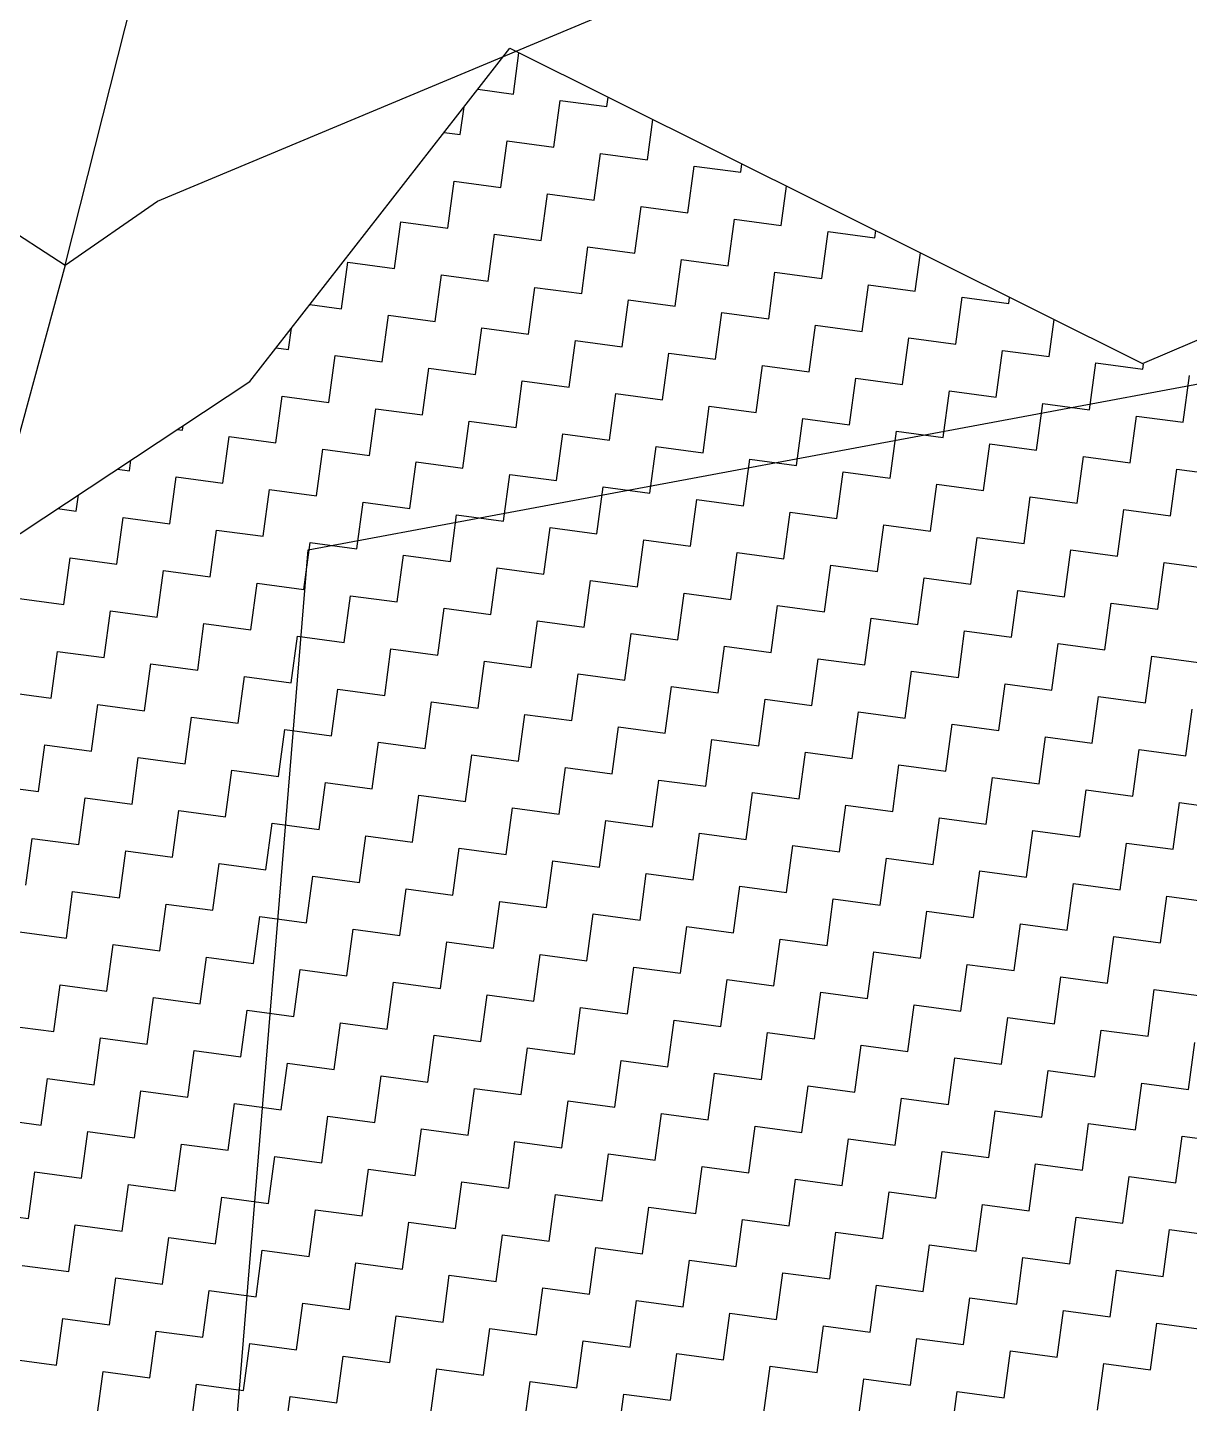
# Model space of a CAD drawing. Header units: metres. Extents: x 291974 to 293244, y 2020596 to 2023640.
# Drawn here: x 292424.6 to 292486.2, y 2021659.1 to 2021732 of the extents above; entities that cross this region are included whole.
import ezdxf

# ---------------------------------------------------------------- set-up
doc = ezdxf.new("R2010")
doc.units = ezdxf.units.M
doc.header["$MEASUREMENT"] = 0
doc.layers.add('POLY_HATCH', color=12, linetype='Continuous')
doc.layers.add('POLY_PARCEL', color=6, linetype='Continuous')

msp = doc.modelspace()

# ---------------------------------------------------------------- linework, layer by layer
at = {"layer": 'POLY_HATCH'}
for p, q in [((292436.401, 2021713.236), (292450.168, 2021730.89)), ((292450.168, 2021730.89), (292483.704, 2021714.177)), ((292483.704, 2021714.177), (292488.022, 2021716.033)), ((292422.112, 2021703.781), (292436.401, 2021713.236))]:
    msp.add_line(p, q, dxfattribs=at)
at = {"layer": 'POLY_HATCH', "linetype": 'Continuous'}
for p, q in [((292450.36, 2021728.464), (292450.654, 2021730.648)), ((292448.474, 2021728.718), (292450.36, 2021728.464)), ((292452.503, 2021725.652), (292452.837, 2021728.13)), ((292452.837, 2021728.13), (292455.315, 2021727.796)), ((292455.315, 2021727.796), (292455.382, 2021728.292)), ((292447.548, 2021726.32), (292447.746, 2021727.784)), ((292457.459, 2021724.984), (292457.746, 2021727.114)), ((292446.694, 2021726.435), (292447.548, 2021726.32)), ((292449.692, 2021723.509), (292450.026, 2021725.986)), ((292450.026, 2021725.986), (292452.503, 2021725.652)), ((292454.647, 2021722.841), (292454.981, 2021725.318)), ((292454.981, 2021725.318), (292457.459, 2021724.984)), ((292459.602, 2021722.173), (292459.936, 2021724.65)), ((292459.936, 2021724.65), (292462.414, 2021724.317)), ((292462.414, 2021724.317), (292462.473, 2021724.758)), ((292446.88, 2021721.365), (292447.214, 2021723.843)), ((292447.214, 2021723.843), (292449.692, 2021723.509)), ((292464.557, 2021721.505), (292464.837, 2021723.58)), ((292451.836, 2021720.697), (292452.169, 2021723.175)), ((292452.169, 2021723.175), (292454.647, 2021722.841)), ((292456.791, 2021720.029), (292457.125, 2021722.507)), ((292457.125, 2021722.507), (292459.602, 2021722.173)), ((292444.069, 2021719.221), (292444.403, 2021721.699)), ((292444.403, 2021721.699), (292446.88, 2021721.365)), ((292461.746, 2021719.361), (292462.08, 2021721.839)), ((292462.08, 2021721.839), (292464.557, 2021721.505)), ((292449.024, 2021718.554), (292449.358, 2021721.031)), ((292449.358, 2021721.031), (292451.836, 2021720.697)), ((292466.701, 2021718.693), (292467.035, 2021721.171)), ((292467.035, 2021721.171), (292469.512, 2021720.837)), ((292469.512, 2021720.837), (292469.565, 2021721.224)), ((292453.979, 2021717.886), (292454.313, 2021720.363)), ((292454.313, 2021720.363), (292456.791, 2021720.029)), ((292471.656, 2021718.026), (292471.928, 2021720.045)), ((292441.257, 2021717.078), (292441.591, 2021719.555)), ((292441.591, 2021719.555), (292444.069, 2021719.221)), ((292458.934, 2021717.218), (292459.268, 2021719.695)), ((292459.268, 2021719.695), (292461.746, 2021719.361)), ((292446.212, 2021716.41), (292446.546, 2021718.887)), ((292446.546, 2021718.887), (292449.024, 2021718.554)), ((292463.889, 2021716.55), (292464.223, 2021719.027)), ((292464.223, 2021719.027), (292466.701, 2021718.693)), ((292451.168, 2021715.742), (292451.502, 2021718.22)), ((292451.502, 2021718.22), (292453.979, 2021717.886)), ((292468.845, 2021715.882), (292469.178, 2021718.36)), ((292469.178, 2021718.36), (292471.656, 2021718.026)), ((292439.574, 2021717.305), (292441.257, 2021717.078)), ((292456.123, 2021715.074), (292456.457, 2021717.552)), ((292456.457, 2021717.552), (292458.934, 2021717.218)), ((292473.8, 2021715.214), (292474.134, 2021717.692)), ((292474.134, 2021717.692), (292476.611, 2021717.358)), ((292476.611, 2021717.358), (292476.656, 2021717.689)), ((292443.401, 2021714.266), (292443.735, 2021716.744)), ((292443.735, 2021716.744), (292446.212, 2021716.41)), ((292461.078, 2021714.406), (292461.412, 2021716.884)), ((292461.412, 2021716.884), (292463.889, 2021716.55)), ((292478.755, 2021714.546), (292479.02, 2021716.511)), ((292438.446, 2021714.934), (292438.596, 2021716.052)), ((292448.356, 2021713.598), (292448.69, 2021716.076)), ((292448.69, 2021716.076), (292451.168, 2021715.742)), ((292466.033, 2021713.738), (292466.367, 2021716.216)), ((292466.367, 2021716.216), (292468.845, 2021715.882)), ((292437.794, 2021715.022), (292438.446, 2021714.934)), ((292453.311, 2021712.93), (292453.645, 2021715.408)), ((292453.645, 2021715.408), (292456.123, 2021715.074)), ((292470.988, 2021713.07), (292471.322, 2021715.548)), ((292471.322, 2021715.548), (292473.8, 2021715.214)), ((292475.943, 2021712.403), (292476.277, 2021714.88)), ((292476.277, 2021714.88), (292478.755, 2021714.546)), ((292440.589, 2021712.123), (292440.923, 2021714.6)), ((292440.923, 2021714.6), (292443.401, 2021714.266)), ((292458.266, 2021712.263), (292458.6, 2021714.74)), ((292458.6, 2021714.74), (292461.078, 2021714.406)), ((292480.898, 2021711.735), (292481.232, 2021714.212)), ((292481.232, 2021714.212), (292483.71, 2021713.878)), ((292483.71, 2021713.878), (292483.747, 2021714.155)), ((292445.545, 2021711.455), (292445.879, 2021713.932)), ((292445.879, 2021713.932), (292448.356, 2021713.598)), ((292463.222, 2021711.595), (292463.555, 2021714.072)), ((292463.555, 2021714.072), (292466.033, 2021713.738)), ((292468.177, 2021710.927), (292468.511, 2021713.404)), ((292468.511, 2021713.404), (292470.988, 2021713.07)), ((292485.854, 2021711.067), (292486.188, 2021713.544)), ((292450.5, 2021710.787), (292450.834, 2021713.264)), ((292450.834, 2021713.264), (292453.311, 2021712.93)), ((292473.132, 2021710.259), (292473.466, 2021712.737)), ((292473.466, 2021712.737), (292475.943, 2021712.403)), ((292437.778, 2021709.979), (292438.112, 2021712.457)), ((292438.112, 2021712.457), (292440.589, 2021712.123)), ((292455.455, 2021710.119), (292455.789, 2021712.597)), ((292455.789, 2021712.597), (292458.266, 2021712.263)), ((292460.41, 2021709.451), (292460.744, 2021711.929)), ((292460.744, 2021711.929), (292463.222, 2021711.595)), ((292478.087, 2021709.591), (292478.421, 2021712.069)), ((292478.421, 2021712.069), (292480.898, 2021711.735)), ((292442.733, 2021709.311), (292443.067, 2021711.789)), ((292443.067, 2021711.789), (292445.545, 2021711.455)), ((292465.365, 2021708.783), (292465.699, 2021711.261)), ((292465.699, 2021711.261), (292468.177, 2021710.927)), ((292483.042, 2021708.923), (292483.376, 2021711.401)), ((292483.376, 2021711.401), (292485.854, 2021711.067)), ((292432.545, 2021710.684), (292432.823, 2021710.647)), ((292432.823, 2021710.647), (292432.856, 2021710.89)), ((292447.688, 2021708.643), (292448.022, 2021711.121)), ((292448.022, 2021711.121), (292450.5, 2021710.787)), ((292452.643, 2021707.975), (292452.977, 2021710.453)), ((292452.977, 2021710.453), (292455.455, 2021710.119)), ((292470.32, 2021708.115), (292470.654, 2021710.593)), ((292470.654, 2021710.593), (292473.132, 2021710.259)), ((292434.966, 2021707.835), (292435.3, 2021710.313)), ((292435.3, 2021710.313), (292437.778, 2021709.979)), ((292457.599, 2021707.307), (292457.932, 2021709.785)), ((292457.932, 2021709.785), (292460.41, 2021709.451)), ((292475.275, 2021707.447), (292475.609, 2021709.925)), ((292475.609, 2021709.925), (292478.087, 2021709.591)), ((292430.011, 2021708.503), (292430.086, 2021709.057)), ((292439.922, 2021707.167), (292440.256, 2021709.645)), ((292440.256, 2021709.645), (292442.733, 2021709.311)), ((292462.554, 2021706.64), (292462.888, 2021709.117)), ((292462.888, 2021709.117), (292465.365, 2021708.783)), ((292480.231, 2021706.78), (292480.565, 2021709.257)), ((292480.565, 2021709.257), (292483.042, 2021708.923)), ((292429.378, 2021708.589), (292430.011, 2021708.503)), ((292444.877, 2021706.5), (292445.211, 2021708.977)), ((292445.211, 2021708.977), (292447.688, 2021708.643)), ((292449.832, 2021705.832), (292450.166, 2021708.309)), ((292450.166, 2021708.309), (292452.643, 2021707.975)), ((292467.509, 2021705.972), (292467.843, 2021708.449)), ((292467.843, 2021708.449), (292470.32, 2021708.115)), ((292485.186, 2021706.112), (292485.52, 2021708.589)), ((292485.52, 2021708.589), (292487.997, 2021708.255)), ((292432.155, 2021705.692), (292432.489, 2021708.169)), ((292432.489, 2021708.169), (292434.966, 2021707.835)), ((292454.787, 2021705.164), (292455.121, 2021707.641)), ((292455.121, 2021707.641), (292457.599, 2021707.307)), ((292472.464, 2021705.304), (292472.798, 2021707.781)), ((292472.798, 2021707.781), (292475.275, 2021707.447)), ((292427.2, 2021706.36), (292427.316, 2021707.225)), ((292437.11, 2021705.024), (292437.444, 2021707.501)), ((292437.444, 2021707.501), (292439.922, 2021707.167)), ((292442.065, 2021704.356), (292442.399, 2021706.834)), ((292442.399, 2021706.834), (292444.877, 2021706.5)), ((292459.742, 2021704.496), (292460.076, 2021706.974)), ((292460.076, 2021706.974), (292462.554, 2021706.64)), ((292477.419, 2021704.636), (292477.753, 2021707.114)), ((292477.753, 2021707.114), (292480.231, 2021706.78)), ((292426.21, 2021706.493), (292427.2, 2021706.36)), ((292447.02, 2021703.688), (292447.354, 2021706.166)), ((292447.354, 2021706.166), (292449.832, 2021705.832)), ((292464.697, 2021703.828), (292465.031, 2021706.306)), ((292465.031, 2021706.306), (292467.509, 2021705.972)), ((292482.374, 2021703.968), (292482.708, 2021706.446)), ((292482.708, 2021706.446), (292485.186, 2021706.112)), ((292429.343, 2021703.548), (292429.677, 2021706.026)), ((292429.677, 2021706.026), (292432.155, 2021705.692)), ((292434.299, 2021702.88), (292434.633, 2021705.358)), ((292434.633, 2021705.358), (292437.11, 2021705.024)), ((292451.975, 2021703.02), (292452.309, 2021705.498)), ((292452.309, 2021705.498), (292454.787, 2021705.164)), ((292469.652, 2021703.16), (292469.986, 2021705.638)), ((292469.986, 2021705.638), (292472.464, 2021705.304)), ((292439.254, 2021702.212), (292439.588, 2021704.69)), ((292439.588, 2021704.69), (292442.065, 2021704.356)), ((292456.931, 2021702.352), (292457.265, 2021704.83)), ((292457.265, 2021704.83), (292459.742, 2021704.496)), ((292474.608, 2021702.492), (292474.942, 2021704.97)), ((292474.942, 2021704.97), (292477.419, 2021704.636)), ((292444.209, 2021701.544), (292444.543, 2021704.022)), ((292444.543, 2021704.022), (292447.02, 2021703.688)), ((292461.886, 2021701.684), (292462.22, 2021704.162)), ((292462.22, 2021704.162), (292464.697, 2021703.828)), ((292479.563, 2021701.824), (292479.897, 2021704.302)), ((292479.897, 2021704.302), (292482.374, 2021703.968)), ((292426.532, 2021701.404), (292426.866, 2021703.882)), ((292426.866, 2021703.882), (292429.343, 2021703.548)), ((292431.487, 2021700.737), (292431.821, 2021703.214)), ((292431.821, 2021703.214), (292434.299, 2021702.88)), ((292449.164, 2021700.877), (292449.498, 2021703.354)), ((292449.498, 2021703.354), (292451.975, 2021703.02)), ((292466.841, 2021701.017), (292467.175, 2021703.494)), ((292467.175, 2021703.494), (292469.652, 2021703.16)), ((292484.518, 2021701.157), (292484.852, 2021703.634)), ((292484.852, 2021703.634), (292487.329, 2021703.3)), ((292436.442, 2021700.069), (292436.776, 2021702.546)), ((292436.776, 2021702.546), (292439.254, 2021702.212)), ((292454.119, 2021700.209), (292454.453, 2021702.686)), ((292454.453, 2021702.686), (292456.931, 2021702.352)), ((292471.796, 2021700.349), (292472.13, 2021702.826)), ((292472.13, 2021702.826), (292474.608, 2021702.492)), ((292424.054, 2021701.738), (292426.532, 2021701.404)), ((292441.397, 2021699.401), (292441.731, 2021701.878)), ((292441.731, 2021701.878), (292444.209, 2021701.544)), ((292459.074, 2021699.541), (292459.408, 2021702.018)), ((292459.408, 2021702.018), (292461.886, 2021701.684)), ((292476.751, 2021699.681), (292477.085, 2021702.158)), ((292477.085, 2021702.158), (292479.563, 2021701.824)), ((292428.676, 2021698.593), (292429.009, 2021701.071)), ((292429.009, 2021701.071), (292431.487, 2021700.737)), ((292446.352, 2021698.733), (292446.686, 2021701.211)), ((292446.686, 2021701.211), (292449.164, 2021700.877)), ((292464.029, 2021698.873), (292464.363, 2021701.351)), ((292464.363, 2021701.351), (292466.841, 2021701.017)), ((292481.706, 2021699.013), (292482.04, 2021701.49)), ((292482.04, 2021701.49), (292484.518, 2021701.157)), ((292433.631, 2021697.925), (292433.965, 2021700.403)), ((292433.965, 2021700.403), (292436.442, 2021700.069)), ((292451.308, 2021698.065), (292451.642, 2021700.543)), ((292451.642, 2021700.543), (292454.119, 2021700.209)), ((292468.985, 2021698.205), (292469.318, 2021700.683)), ((292469.318, 2021700.683), (292471.796, 2021700.349)), ((292438.586, 2021697.257), (292438.92, 2021699.735)), ((292438.92, 2021699.735), (292441.397, 2021699.401)), ((292456.263, 2021697.397), (292456.597, 2021699.875)), ((292456.597, 2021699.875), (292459.074, 2021699.541)), ((292473.94, 2021697.537), (292474.274, 2021700.015)), ((292474.274, 2021700.015), (292476.751, 2021699.681)), ((292425.864, 2021696.449), (292426.198, 2021698.927)), ((292426.198, 2021698.927), (292428.676, 2021698.593)), ((292443.541, 2021696.589), (292443.875, 2021699.067)), ((292443.875, 2021699.067), (292446.352, 2021698.733)), ((292461.218, 2021696.729), (292461.552, 2021699.207)), ((292461.552, 2021699.207), (292464.029, 2021698.873)), ((292478.895, 2021696.869), (292479.229, 2021699.347)), ((292479.229, 2021699.347), (292481.706, 2021699.013)), ((292430.819, 2021695.781), (292431.153, 2021698.259)), ((292431.153, 2021698.259), (292433.631, 2021697.925)), ((292448.496, 2021695.921), (292448.83, 2021698.399)), ((292448.83, 2021698.399), (292451.308, 2021698.065)), ((292466.173, 2021696.061), (292466.507, 2021698.539)), ((292466.507, 2021698.539), (292468.985, 2021698.205)), ((292483.85, 2021696.201), (292484.184, 2021698.679)), ((292484.184, 2021698.679), (292486.661, 2021698.345)), ((292435.774, 2021695.114), (292436.108, 2021697.591)), ((292436.108, 2021697.591), (292438.586, 2021697.257)), ((292453.451, 2021695.254), (292453.785, 2021697.731)), ((292453.785, 2021697.731), (292456.263, 2021697.397)), ((292471.128, 2021695.394), (292471.462, 2021697.871)), ((292471.462, 2021697.871), (292473.94, 2021697.537)), ((292423.386, 2021696.783), (292425.864, 2021696.449)), ((292440.729, 2021694.446), (292441.063, 2021696.923)), ((292441.063, 2021696.923), (292443.541, 2021696.589)), ((292458.406, 2021694.586), (292458.74, 2021697.063)), ((292458.74, 2021697.063), (292461.218, 2021696.729)), ((292476.083, 2021694.726), (292476.417, 2021697.203)), ((292476.417, 2021697.203), (292478.895, 2021696.869)), ((292428.008, 2021693.638), (292428.342, 2021696.115)), ((292428.342, 2021696.115), (292430.819, 2021695.781)), ((292445.685, 2021693.778), (292446.019, 2021696.255)), ((292446.019, 2021696.255), (292448.496, 2021695.921)), ((292463.362, 2021693.918), (292463.695, 2021696.395)), ((292463.695, 2021696.395), (292466.173, 2021696.061)), ((292481.038, 2021694.058), (292481.372, 2021696.535)), ((292481.372, 2021696.535), (292483.85, 2021696.201)), ((292485.994, 2021693.39), (292486.328, 2021695.867)), ((292432.963, 2021692.97), (292433.297, 2021695.448)), ((292433.297, 2021695.448), (292435.774, 2021695.114)), ((292450.64, 2021693.11), (292450.974, 2021695.588)), ((292450.974, 2021695.588), (292453.451, 2021695.254)), ((292468.317, 2021693.25), (292468.651, 2021695.727)), ((292468.651, 2021695.727), (292471.128, 2021695.394)), ((292437.918, 2021692.302), (292438.252, 2021694.78)), ((292438.252, 2021694.78), (292440.729, 2021694.446)), ((292455.595, 2021692.442), (292455.929, 2021694.92)), ((292455.929, 2021694.92), (292458.406, 2021694.586)), ((292473.272, 2021692.582), (292473.606, 2021695.06)), ((292473.606, 2021695.06), (292476.083, 2021694.726)), ((292425.196, 2021691.494), (292425.53, 2021693.972)), ((292425.53, 2021693.972), (292428.008, 2021693.638)), ((292442.873, 2021691.634), (292443.207, 2021694.112)), ((292443.207, 2021694.112), (292445.685, 2021693.778)), ((292460.55, 2021691.774), (292460.884, 2021694.252)), ((292460.884, 2021694.252), (292463.362, 2021693.918)), ((292478.227, 2021691.914), (292478.561, 2021694.392)), ((292478.561, 2021694.392), (292481.038, 2021694.058)), ((292483.182, 2021691.246), (292483.516, 2021693.724)), ((292483.516, 2021693.724), (292485.994, 2021693.39)), ((292430.151, 2021690.826), (292430.485, 2021693.304)), ((292430.485, 2021693.304), (292432.963, 2021692.97)), ((292447.828, 2021690.966), (292448.162, 2021693.444)), ((292448.162, 2021693.444), (292450.64, 2021693.11)), ((292465.505, 2021691.106), (292465.839, 2021693.584)), ((292465.839, 2021693.584), (292468.317, 2021693.25)), ((292435.106, 2021690.158), (292435.44, 2021692.636)), ((292435.44, 2021692.636), (292437.918, 2021692.302)), ((292452.783, 2021690.298), (292453.117, 2021692.776)), ((292453.117, 2021692.776), (292455.595, 2021692.442)), ((292470.46, 2021690.438), (292470.794, 2021692.916)), ((292470.794, 2021692.916), (292473.272, 2021692.582)), ((292475.415, 2021689.771), (292475.749, 2021692.248)), ((292475.749, 2021692.248), (292478.227, 2021691.914)), ((292422.719, 2021691.828), (292425.196, 2021691.494)), ((292440.062, 2021689.491), (292440.396, 2021691.968)), ((292440.396, 2021691.968), (292442.873, 2021691.634)), ((292457.738, 2021689.631), (292458.072, 2021692.108)), ((292458.072, 2021692.108), (292460.55, 2021691.774)), ((292480.371, 2021689.103), (292480.705, 2021691.58)), ((292480.705, 2021691.58), (292483.182, 2021691.246)), ((292427.34, 2021688.683), (292427.674, 2021691.16)), ((292427.674, 2021691.16), (292430.151, 2021690.826)), ((292445.017, 2021688.823), (292445.351, 2021691.3)), ((292445.351, 2021691.3), (292447.828, 2021690.966)), ((292462.694, 2021688.963), (292463.028, 2021691.44)), ((292463.028, 2021691.44), (292465.505, 2021691.106)), ((292467.649, 2021688.295), (292467.983, 2021690.772)), ((292467.983, 2021690.772), (292470.46, 2021690.438)), ((292485.326, 2021688.435), (292485.66, 2021690.912)), ((292485.66, 2021690.912), (292488.137, 2021690.578)), ((292432.295, 2021688.015), (292432.629, 2021690.492)), ((292432.629, 2021690.492), (292435.106, 2021690.158)), ((292449.972, 2021688.155), (292450.306, 2021690.632)), ((292450.306, 2021690.632), (292452.783, 2021690.298)), ((292472.604, 2021687.627), (292472.938, 2021690.104)), ((292472.938, 2021690.104), (292475.415, 2021689.771)), ((292437.25, 2021687.347), (292437.584, 2021689.825)), ((292437.584, 2021689.825), (292440.062, 2021689.491)), ((292454.927, 2021687.487), (292455.261, 2021689.964)), ((292455.261, 2021689.964), (292457.738, 2021689.631)), ((292477.559, 2021686.959), (292477.893, 2021689.437)), ((292477.893, 2021689.437), (292480.371, 2021689.103)), ((292424.528, 2021686.539), (292424.862, 2021689.017)), ((292424.862, 2021689.017), (292427.34, 2021688.683)), ((292442.205, 2021686.679), (292442.539, 2021689.157)), ((292442.539, 2021689.157), (292445.017, 2021688.823)), ((292459.882, 2021686.819), (292460.216, 2021689.297)), ((292460.216, 2021689.297), (292462.694, 2021688.963)), ((292464.837, 2021686.151), (292465.171, 2021688.629)), ((292465.171, 2021688.629), (292467.649, 2021688.295)), ((292482.514, 2021686.291), (292482.848, 2021688.769)), ((292482.848, 2021688.769), (292485.326, 2021688.435)), ((292429.483, 2021685.871), (292429.817, 2021688.349)), ((292429.817, 2021688.349), (292432.295, 2021688.015)), ((292447.16, 2021686.011), (292447.494, 2021688.489)), ((292447.494, 2021688.489), (292449.972, 2021688.155)), ((292469.792, 2021685.483), (292470.126, 2021687.961)), ((292470.126, 2021687.961), (292472.604, 2021687.627)), ((292434.439, 2021685.203), (292434.772, 2021687.681)), ((292434.772, 2021687.681), (292437.25, 2021687.347)), ((292452.115, 2021685.343), (292452.449, 2021687.821)), ((292452.449, 2021687.821), (292454.927, 2021687.487)), ((292457.071, 2021684.675), (292457.405, 2021687.153)), ((292457.405, 2021687.153), (292459.882, 2021686.819)), ((292474.748, 2021684.815), (292475.081, 2021687.293)), ((292475.081, 2021687.293), (292477.559, 2021686.959)), ((292439.394, 2021684.535), (292439.728, 2021687.013)), ((292439.728, 2021687.013), (292442.205, 2021686.679)), ((292462.026, 2021684.008), (292462.36, 2021686.485)), ((292462.36, 2021686.485), (292464.837, 2021686.151)), ((292479.703, 2021684.148), (292480.037, 2021686.625)), ((292480.037, 2021686.625), (292482.514, 2021686.291)), ((292426.672, 2021683.728), (292427.006, 2021686.205)), ((292427.006, 2021686.205), (292429.483, 2021685.871)), ((292444.349, 2021683.868), (292444.683, 2021686.345)), ((292444.683, 2021686.345), (292447.16, 2021686.011)), ((292449.304, 2021683.2), (292449.638, 2021685.677)), ((292449.638, 2021685.677), (292452.115, 2021685.343)), ((292466.981, 2021683.34), (292467.315, 2021685.817)), ((292467.315, 2021685.817), (292469.792, 2021685.483)), ((292484.658, 2021683.48), (292484.992, 2021685.957)), ((292484.992, 2021685.957), (292487.469, 2021685.623)), ((292431.627, 2021683.06), (292431.961, 2021685.537)), ((292431.961, 2021685.537), (292434.439, 2021685.203)), ((292454.259, 2021682.532), (292454.593, 2021685.009)), ((292454.593, 2021685.009), (292457.071, 2021684.675)), ((292471.936, 2021682.672), (292472.27, 2021685.149)), ((292472.27, 2021685.149), (292474.748, 2021684.815)), ((292436.582, 2021682.392), (292436.916, 2021684.869)), ((292436.916, 2021684.869), (292439.394, 2021684.535)), ((292441.537, 2021681.724), (292441.871, 2021684.201)), ((292441.871, 2021684.201), (292444.349, 2021683.868)), ((292459.214, 2021681.864), (292459.548, 2021684.341)), ((292459.548, 2021684.341), (292462.026, 2021684.008)), ((292476.891, 2021682.004), (292477.225, 2021684.481)), ((292477.225, 2021684.481), (292479.703, 2021684.148)), ((292424.194, 2021684.061), (292426.672, 2021683.728)), ((292446.492, 2021681.056), (292446.826, 2021683.534)), ((292446.826, 2021683.534), (292449.304, 2021683.2)), ((292464.169, 2021681.196), (292464.503, 2021683.674)), ((292464.503, 2021683.674), (292466.981, 2021683.34)), ((292481.846, 2021681.336), (292482.18, 2021683.814)), ((292482.18, 2021683.814), (292484.658, 2021683.48)), ((292428.816, 2021680.916), (292429.149, 2021683.394)), ((292429.149, 2021683.394), (292431.627, 2021683.06)), ((292451.448, 2021680.388), (292451.782, 2021682.866)), ((292451.782, 2021682.866), (292454.259, 2021682.532)), ((292469.125, 2021680.528), (292469.458, 2021683.006)), ((292469.458, 2021683.006), (292471.936, 2021682.672)), ((292433.771, 2021680.248), (292434.105, 2021682.726)), ((292434.105, 2021682.726), (292436.582, 2021682.392)), ((292438.726, 2021679.58), (292439.06, 2021682.058)), ((292439.06, 2021682.058), (292441.537, 2021681.724)), ((292456.403, 2021679.72), (292456.737, 2021682.198)), ((292456.737, 2021682.198), (292459.214, 2021681.864)), ((292474.08, 2021679.86), (292474.414, 2021682.338)), ((292474.414, 2021682.338), (292476.891, 2021682.004)), ((292443.681, 2021678.912), (292444.015, 2021681.39)), ((292444.015, 2021681.39), (292446.492, 2021681.056)), ((292461.358, 2021679.052), (292461.692, 2021681.53)), ((292461.692, 2021681.53), (292464.169, 2021681.196)), ((292479.035, 2021679.192), (292479.369, 2021681.67)), ((292479.369, 2021681.67), (292481.846, 2021681.336)), ((292426.004, 2021678.772), (292426.338, 2021681.25)), ((292426.338, 2021681.25), (292428.816, 2021680.916)), ((292430.959, 2021678.105), (292431.293, 2021680.582)), ((292431.293, 2021680.582), (292433.771, 2021680.248)), ((292448.636, 2021678.245), (292448.97, 2021680.722)), ((292448.97, 2021680.722), (292451.448, 2021680.388)), ((292466.313, 2021678.384), (292466.647, 2021680.862)), ((292466.647, 2021680.862), (292469.125, 2021680.528)), ((292483.99, 2021678.524), (292484.324, 2021681.002)), ((292484.324, 2021681.002), (292486.801, 2021680.668)), ((292435.914, 2021677.437), (292436.248, 2021679.914)), ((292436.248, 2021679.914), (292438.726, 2021679.58)), ((292453.591, 2021677.577), (292453.925, 2021680.054)), ((292453.925, 2021680.054), (292456.403, 2021679.72)), ((292471.268, 2021677.717), (292471.602, 2021680.194)), ((292471.602, 2021680.194), (292474.08, 2021679.86)), ((292423.526, 2021679.106), (292426.004, 2021678.772)), ((292440.869, 2021676.769), (292441.203, 2021679.246)), ((292441.203, 2021679.246), (292443.681, 2021678.912)), ((292458.546, 2021676.909), (292458.88, 2021679.386)), ((292458.88, 2021679.386), (292461.358, 2021679.052)), ((292476.223, 2021677.049), (292476.557, 2021679.526)), ((292476.557, 2021679.526), (292479.035, 2021679.192)), ((292428.148, 2021675.961), (292428.482, 2021678.438)), ((292428.482, 2021678.438), (292430.959, 2021678.105)), ((292445.825, 2021676.101), (292446.159, 2021678.578)), ((292446.159, 2021678.578), (292448.636, 2021678.245)), ((292463.501, 2021676.241), (292463.835, 2021678.718)), ((292463.835, 2021678.718), (292466.313, 2021678.384)), ((292481.178, 2021676.381), (292481.512, 2021678.858)), ((292481.512, 2021678.858), (292483.99, 2021678.524)), ((292433.103, 2021675.293), (292433.437, 2021677.771)), ((292433.437, 2021677.771), (292435.914, 2021677.437)), ((292450.78, 2021675.433), (292451.114, 2021677.911)), ((292451.114, 2021677.911), (292453.591, 2021677.577)), ((292468.457, 2021675.573), (292468.791, 2021678.051)), ((292468.791, 2021678.051), (292471.268, 2021677.717)), ((292486.134, 2021675.713), (292486.468, 2021678.191)), ((292438.058, 2021674.625), (292438.392, 2021677.103)), ((292438.392, 2021677.103), (292440.869, 2021676.769)), ((292455.735, 2021674.765), (292456.069, 2021677.243)), ((292456.069, 2021677.243), (292458.546, 2021676.909)), ((292473.412, 2021674.905), (292473.746, 2021677.383)), ((292473.746, 2021677.383), (292476.223, 2021677.049)), ((292425.336, 2021673.817), (292425.67, 2021676.295)), ((292425.67, 2021676.295), (292428.148, 2021675.961)), ((292443.013, 2021673.957), (292443.347, 2021676.435)), ((292443.347, 2021676.435), (292445.825, 2021676.101)), ((292460.69, 2021674.097), (292461.024, 2021676.575)), ((292461.024, 2021676.575), (292463.501, 2021676.241)), ((292478.367, 2021674.237), (292478.701, 2021676.715)), ((292478.701, 2021676.715), (292481.178, 2021676.381)), ((292430.291, 2021673.149), (292430.625, 2021675.627)), ((292430.625, 2021675.627), (292433.103, 2021675.293)), ((292447.968, 2021673.289), (292448.302, 2021675.767)), ((292448.302, 2021675.767), (292450.78, 2021675.433)), ((292465.645, 2021673.429), (292465.979, 2021675.907)), ((292465.979, 2021675.907), (292468.457, 2021675.573)), ((292483.322, 2021673.569), (292483.656, 2021676.047)), ((292483.656, 2021676.047), (292486.134, 2021675.713)), ((292435.246, 2021672.482), (292435.58, 2021674.959)), ((292435.58, 2021674.959), (292438.058, 2021674.625)), ((292452.923, 2021672.621), (292453.257, 2021675.099)), ((292453.257, 2021675.099), (292455.735, 2021674.765)), ((292470.6, 2021672.761), (292470.934, 2021675.239)), ((292470.934, 2021675.239), (292473.412, 2021674.905)), ((292422.859, 2021674.151), (292425.336, 2021673.817)), ((292440.202, 2021671.814), (292440.535, 2021674.291)), ((292440.535, 2021674.291), (292443.013, 2021673.957)), ((292457.878, 2021671.954), (292458.212, 2021674.431)), ((292458.212, 2021674.431), (292460.69, 2021674.097)), ((292475.555, 2021672.094), (292475.889, 2021674.571)), ((292475.889, 2021674.571), (292478.367, 2021674.237)), ((292427.48, 2021671.006), (292427.814, 2021673.483)), ((292427.814, 2021673.483), (292430.291, 2021673.149)), ((292445.157, 2021671.146), (292445.491, 2021673.623)), ((292445.491, 2021673.623), (292447.968, 2021673.289)), ((292462.834, 2021671.286), (292463.168, 2021673.763)), ((292463.168, 2021673.763), (292465.645, 2021673.429)), ((292480.511, 2021671.426), (292480.844, 2021673.903)), ((292480.844, 2021673.903), (292483.322, 2021673.569)), ((292432.435, 2021670.338), (292432.769, 2021672.815)), ((292432.769, 2021672.815), (292435.246, 2021672.482)), ((292450.112, 2021670.478), (292450.446, 2021672.955)), ((292450.446, 2021672.955), (292452.923, 2021672.621)), ((292467.789, 2021670.618), (292468.123, 2021673.095)), ((292468.123, 2021673.095), (292470.6, 2021672.761)), ((292485.466, 2021670.758), (292485.8, 2021673.235)), ((292485.8, 2021673.235), (292488.277, 2021672.901)), ((292437.39, 2021669.67), (292437.724, 2021672.148)), ((292437.724, 2021672.148), (292440.202, 2021671.814)), ((292455.067, 2021669.81), (292455.401, 2021672.288)), ((292455.401, 2021672.288), (292457.878, 2021671.954)), ((292472.744, 2021669.95), (292473.078, 2021672.428)), ((292473.078, 2021672.428), (292475.555, 2021672.094)), ((292424.668, 2021668.862), (292425.002, 2021671.34)), ((292425.002, 2021671.34), (292427.48, 2021671.006)), ((292442.345, 2021669.002), (292442.679, 2021671.48)), ((292442.679, 2021671.48), (292445.157, 2021671.146)), ((292460.022, 2021669.142), (292460.356, 2021671.62)), ((292460.356, 2021671.62), (292462.834, 2021671.286)), ((292477.699, 2021669.282), (292478.033, 2021671.76)), ((292478.033, 2021671.76), (292480.511, 2021671.426)), ((292482.654, 2021668.614), (292482.988, 2021671.092)), ((292482.988, 2021671.092), (292485.466, 2021670.758)), ((292429.623, 2021668.194), (292429.957, 2021670.672)), ((292429.957, 2021670.672), (292432.435, 2021670.338)), ((292447.3, 2021668.334), (292447.634, 2021670.812)), ((292447.634, 2021670.812), (292450.112, 2021670.478)), ((292464.977, 2021668.474), (292465.311, 2021670.952)), ((292465.311, 2021670.952), (292467.789, 2021670.618)), ((292434.579, 2021667.526), (292434.912, 2021670.004)), ((292434.912, 2021670.004), (292437.39, 2021669.67)), ((292452.255, 2021667.666), (292452.589, 2021670.144)), ((292452.589, 2021670.144), (292455.067, 2021669.81)), ((292469.932, 2021667.806), (292470.266, 2021670.284)), ((292470.266, 2021670.284), (292472.744, 2021669.95)), ((292474.888, 2021667.138), (292475.221, 2021669.616)), ((292475.221, 2021669.616), (292477.699, 2021669.282)), ((292422.191, 2021669.196), (292424.668, 2021668.862)), ((292439.534, 2021666.858), (292439.868, 2021669.336)), ((292439.868, 2021669.336), (292442.345, 2021669.002)), ((292457.211, 2021666.998), (292457.545, 2021669.476)), ((292457.545, 2021669.476), (292460.022, 2021669.142)), ((292479.843, 2021666.471), (292480.177, 2021668.948)), ((292480.177, 2021668.948), (292482.654, 2021668.614)), ((292426.812, 2021666.051), (292427.146, 2021668.528)), ((292427.146, 2021668.528), (292429.623, 2021668.194)), ((292444.489, 2021666.191), (292444.823, 2021668.668)), ((292444.823, 2021668.668), (292447.3, 2021668.334)), ((292462.166, 2021666.331), (292462.5, 2021668.808)), ((292462.5, 2021668.808), (292464.977, 2021668.474)), ((292484.798, 2021665.803), (292485.132, 2021668.28)), ((292485.132, 2021668.28), (292487.609, 2021667.946)), ((292431.767, 2021665.383), (292432.101, 2021667.86)), ((292432.101, 2021667.86), (292434.579, 2021667.526)), ((292449.444, 2021665.523), (292449.778, 2021668)), ((292449.778, 2021668), (292452.255, 2021667.666)), ((292467.121, 2021665.663), (292467.455, 2021668.14)), ((292467.455, 2021668.14), (292469.932, 2021667.806)), ((292472.076, 2021664.995), (292472.41, 2021667.472)), ((292472.41, 2021667.472), (292474.888, 2021667.138)), ((292436.722, 2021664.715), (292437.056, 2021667.192)), ((292437.056, 2021667.192), (292439.534, 2021666.858)), ((292454.399, 2021664.855), (292454.733, 2021667.332)), ((292454.733, 2021667.332), (292457.211, 2021666.998)), ((292477.031, 2021664.327), (292477.365, 2021666.805)), ((292477.365, 2021666.805), (292479.843, 2021666.471)), ((292424.334, 2021666.385), (292426.812, 2021666.051)), ((292441.677, 2021664.047), (292442.011, 2021666.525)), ((292442.011, 2021666.525), (292444.489, 2021666.191)), ((292459.354, 2021664.187), (292459.688, 2021666.665)), ((292459.688, 2021666.665), (292462.166, 2021666.331)), ((292464.309, 2021663.519), (292464.643, 2021665.997)), ((292464.643, 2021665.997), (292467.121, 2021665.663)), ((292481.986, 2021663.659), (292482.32, 2021666.137)), ((292482.32, 2021666.137), (292484.798, 2021665.803)), ((292428.956, 2021663.239), (292429.289, 2021665.717)), ((292429.289, 2021665.717), (292431.767, 2021665.383)), ((292446.632, 2021663.379), (292446.966, 2021665.857)), ((292446.966, 2021665.857), (292449.444, 2021665.523)), ((292469.265, 2021662.851), (292469.598, 2021665.329)), ((292469.598, 2021665.329), (292472.076, 2021664.995)), ((292433.911, 2021662.571), (292434.245, 2021665.049)), ((292434.245, 2021665.049), (292436.722, 2021664.715)), ((292451.588, 2021662.711), (292451.922, 2021665.189)), ((292451.922, 2021665.189), (292454.399, 2021664.855)), ((292456.543, 2021662.043), (292456.877, 2021664.521)), ((292456.877, 2021664.521), (292459.354, 2021664.187)), ((292474.22, 2021662.183), (292474.554, 2021664.661)), ((292474.554, 2021664.661), (292477.031, 2021664.327)), ((292438.866, 2021661.903), (292439.2, 2021664.381)), ((292439.2, 2021664.381), (292441.677, 2021664.047)), ((292461.498, 2021661.375), (292461.832, 2021663.853)), ((292461.832, 2021663.853), (292464.309, 2021663.519)), ((292479.175, 2021661.515), (292479.509, 2021663.993)), ((292479.509, 2021663.993), (292481.986, 2021663.659)), ((292426.144, 2021661.095), (292426.478, 2021663.573)), ((292426.478, 2021663.573), (292428.956, 2021663.239)), ((292443.821, 2021661.235), (292444.155, 2021663.713)), ((292444.155, 2021663.713), (292446.632, 2021663.379)), ((292448.776, 2021660.568), (292449.11, 2021663.045)), ((292449.11, 2021663.045), (292451.588, 2021662.711)), ((292466.453, 2021660.708), (292466.787, 2021663.185)), ((292466.787, 2021663.185), (292469.265, 2021662.851)), ((292484.13, 2021660.848), (292484.464, 2021663.325)), ((292484.464, 2021663.325), (292486.941, 2021662.991)), ((292431.099, 2021660.428), (292431.433, 2021662.905)), ((292431.433, 2021662.905), (292433.911, 2021662.571)), ((292453.731, 2021659.9), (292454.065, 2021662.377)), ((292454.065, 2021662.377), (292456.543, 2021662.043)), ((292471.408, 2021660.04), (292471.742, 2021662.517)), ((292471.742, 2021662.517), (292474.22, 2021662.183)), ((292436.054, 2021659.76), (292436.388, 2021662.237)), ((292436.388, 2021662.237), (292438.866, 2021661.903)), ((292458.686, 2021659.232), (292459.02, 2021661.709)), ((292459.02, 2021661.709), (292461.498, 2021661.375)), ((292476.363, 2021659.372), (292476.697, 2021661.849)), ((292476.697, 2021661.849), (292479.175, 2021661.515)), ((292423.666, 2021661.429), (292426.144, 2021661.095)), ((292441.009, 2021659.092), (292441.343, 2021661.569)), ((292441.343, 2021661.569), (292443.821, 2021661.235)), ((292445.965, 2021658.424), (292446.298, 2021660.902)), ((292446.298, 2021660.902), (292448.776, 2021660.568)), ((292463.641, 2021658.564), (292463.975, 2021661.042)), ((292463.975, 2021661.042), (292466.453, 2021660.708)), ((292481.318, 2021658.704), (292481.652, 2021661.181)), ((292481.652, 2021661.181), (292484.13, 2021660.848)), ((292428.288, 2021658.284), (292428.622, 2021660.762)), ((292428.622, 2021660.762), (292431.099, 2021660.428)), ((292450.92, 2021657.756), (292451.254, 2021660.234)), ((292451.254, 2021660.234), (292453.731, 2021659.9)), ((292468.597, 2021657.896), (292468.931, 2021660.374)), ((292468.931, 2021660.374), (292471.408, 2021660.04)), ((292433.243, 2021657.616), (292433.577, 2021660.094)), ((292433.577, 2021660.094), (292436.054, 2021659.76)), ((292438.198, 2021656.948), (292438.532, 2021659.426)), ((292438.532, 2021659.426), (292441.009, 2021659.092)), ((292455.875, 2021657.088), (292456.209, 2021659.566)), ((292456.209, 2021659.566), (292458.686, 2021659.232)), ((292473.552, 2021657.228), (292473.886, 2021659.706)), ((292473.886, 2021659.706), (292476.363, 2021659.372))]:
    msp.add_line(p, q, dxfattribs=at)
at = {"layer": 'POLY_PARCEL'}
for p, q in [((292328.057, 2021783.031), (292426.616, 2021719.399)), ((292426.616, 2021719.399), (292438.002, 2021764.505)), ((292431.507, 2021722.782), (292477.99, 2021742.255)), ((292426.616, 2021719.399), (292431.507, 2021722.782)), ((292439.489, 2021704.308), (292530.981, 2021721.391)), ((292426.616, 2021719.399), (292387.1, 2021574.303)), ((292432.671, 2021620.986), (292439.489, 2021704.308))]:
    msp.add_line(p, q, dxfattribs=at)

doc.saveas('drawing.dxf')
